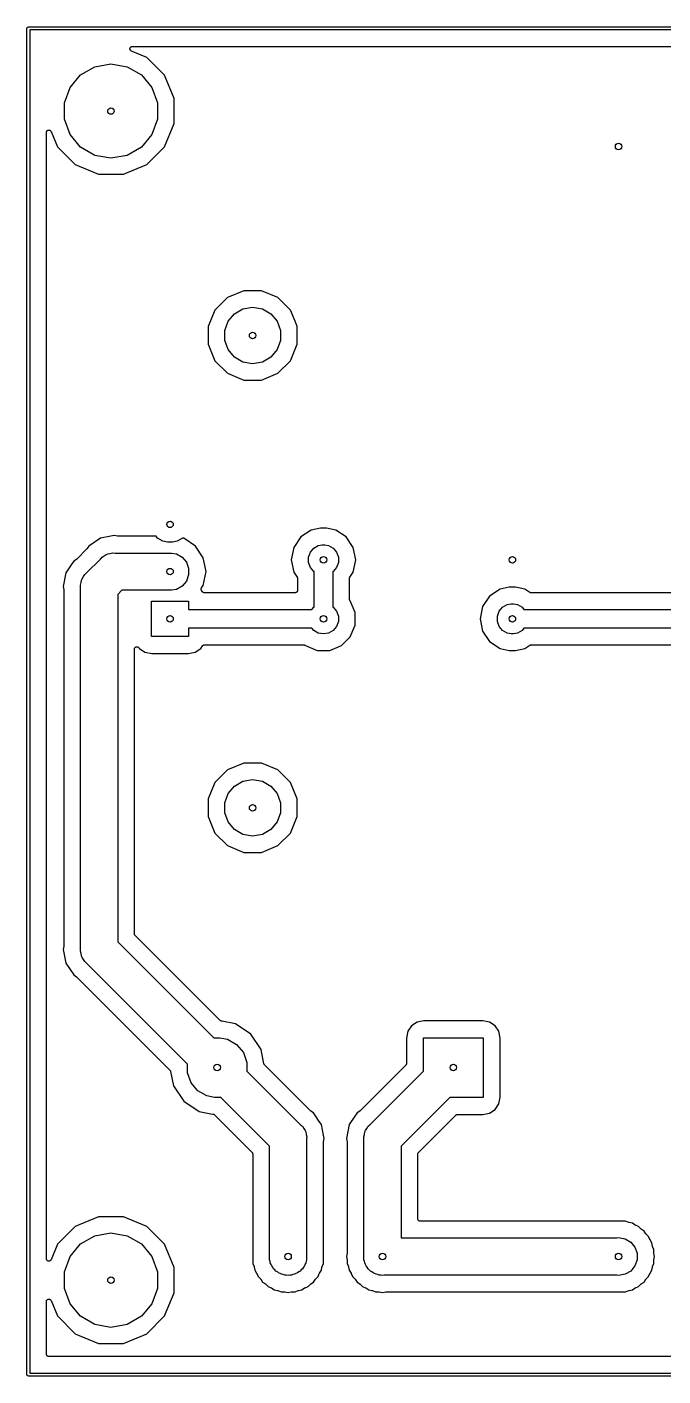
# Model space of a CAD drawing. Extents: x 110 to 212, y -130 to -57.
# Drawn here: x 110.4 to 144.6, y -129.6 to -57.1 of the extents above; entities that cross this region are included whole.
import ezdxf

# ---------------------------------------------------------------- set-up
doc = ezdxf.new("R2010")
doc.units = 0
doc.header["$MEASUREMENT"] = 0
doc.layers.add('BLACK', color=7, linetype='CONTINUOUS')

msp = doc.modelspace()

# ---------------------------------------------------------------- linework, layer by layer
at = {"layer": 'BLACK', "linetype": 'CONTINUOUS'}
for p, q in [((110.415, -57.1368), (110.417, -57.1305)), ((110.415, -57.1434), (110.415, -57.1368)), ((110.415, -129.547), (110.415, -57.1434)), ((110.417, -57.1305), (110.418, -57.124)), ((110.418, -57.124), (110.422, -57.1182)), ((110.422, -57.1182), (110.424, -57.1119)), ((110.424, -57.1119), (110.428, -57.1068)), ((110.428, -57.1068), (110.432, -57.101)), ((110.432, -57.101), (110.437, -57.0968)), ((110.437, -57.0968), (110.441, -57.0917)), ((110.441, -57.0917), (110.447, -57.0883)), ((110.447, -57.0883), (110.452, -57.084)), ((110.452, -57.084), (110.458, -57.0818)), ((110.458, -57.0818), (110.464, -57.0784)), ((110.464, -57.0784), (110.471, -57.0773)), ((110.471, -57.0773), (110.477, -57.075)), ((110.477, -57.075), (110.483, -57.075)), ((110.483, -57.075), (110.483, -57.075)), ((110.483, -57.075), (212.024, -57.075)), ((110.565, -57.225), (110.565, -129.465)), ((211.99, -57.225), (110.565, -57.225)), ((115.955, -58.2686), (115.956, -58.2493)), ((115.956, -58.2712), (115.955, -58.2686)), ((115.956, -58.2299), (115.957, -58.2273)), ((115.956, -58.2493), (115.956, -58.2299)), ((115.956, -58.2741), (115.956, -58.2712)), ((115.962, -58.2922), (115.956, -58.2741)), ((115.957, -58.2245), (115.964, -58.2067)), ((115.957, -58.2273), (115.957, -58.2245)), ((115.968, -58.3106), (115.962, -58.2922)), ((115.964, -58.2067), (115.971, -58.1885)), ((115.97, -58.3129), (115.968, -58.3106)), ((115.971, -58.3155), (115.97, -58.3129)), ((115.971, -58.1885), (115.973, -58.1864)), ((115.983, -58.3303), (115.971, -58.3155)), ((115.973, -58.1864), (115.974, -58.1838)), ((115.974, -58.1838), (115.987, -58.1695)), ((115.995, -58.3456), (115.983, -58.3303)), ((115.987, -58.1695), (115.999, -58.1547)), ((115.997, -58.3471), (115.995, -58.3456)), ((115.999, -58.3493), (115.997, -58.3471)), ((115.999, -58.1547), (116.002, -58.1533)), ((116.016, -58.359), (115.999, -58.3493)), ((116.002, -58.1533), (116.003, -58.1512)), ((116.003, -58.1512), (116.021, -58.1423)), ((116.032, -58.3693), (116.016, -58.359)), ((116.021, -58.1423), (116.037, -58.1327)), ((116.861, -58.7126), (116.032, -58.3693)), ((116.037, -58.1327), (116.04, -58.1322)), ((116.04, -58.1322), (116.043, -58.1309)), ((116.043, -58.1309), (116.062, -58.1284)), ((116.062, -58.1284), (116.081, -58.125)), ((116.081, -58.125), (210.963, -58.125)), ((117.817, -59.6691), (116.861, -58.7126)), ((113.303, -59.6503), (114.067, -59.2095)), ((114.067, -59.2095), (114.935, -59.0564)), ((114.935, -59.0564), (115.803, -59.2095)), ((115.803, -59.2095), (116.567, -59.6503)), ((112.737, -60.3257), (113.303, -59.6503)), ((116.567, -59.6503), (117.133, -60.3257)), ((118.335, -60.9187), (117.817, -59.6691)), ((112.435, -61.1542), (112.737, -60.3257)), ((117.133, -60.3257), (117.435, -61.1542)), ((118.335, -62.2713), (118.335, -60.9187)), ((112.435, -62.0358), (112.435, -61.1542)), ((117.435, -61.1542), (117.435, -62.0358)), ((112.737, -62.8643), (112.435, -62.0358)), ((117.435, -62.0358), (117.133, -62.8643)), ((117.817, -63.5209), (118.335, -62.2713)), ((111.465, -62.7408), (111.468, -62.7217)), ((111.465, -123.314), (111.465, -62.7408)), ((111.468, -62.7217), (111.471, -62.7026)), ((111.471, -62.7026), (111.472, -62.7001)), ((111.472, -62.7001), (111.473, -62.6973)), ((111.473, -62.6973), (111.482, -62.6806)), ((111.482, -62.6806), (111.491, -62.6635)), ((111.491, -62.6635), (111.493, -62.6616)), ((111.493, -62.6616), (111.495, -62.6591)), ((111.495, -62.6591), (111.51, -62.6467)), ((111.51, -62.6467), (111.524, -62.6337)), ((111.524, -62.6337), (111.526, -62.6326)), ((111.526, -62.6326), (111.528, -62.6308)), ((111.528, -62.6308), (111.547, -62.6242)), ((111.547, -62.6242), (111.565, -62.6168)), ((111.565, -62.6168), (111.567, -62.6167)), ((111.567, -62.6167), (111.57, -62.6157)), ((111.57, -62.6157), (111.589, -62.6157)), ((111.589, -62.6157), (111.609, -62.6149)), ((111.609, -62.6149), (111.611, -62.6157)), ((111.611, -62.6157), (111.614, -62.6157)), ((111.614, -62.6157), (111.632, -62.6223)), ((111.632, -62.6223), (111.651, -62.6281)), ((111.651, -62.6281), (111.653, -62.6298)), ((111.653, -62.6298), (111.655, -62.6308)), ((111.655, -62.6308), (111.67, -62.6432)), ((111.67, -62.6432), (111.686, -62.655)), ((111.686, -62.655), (111.687, -62.6573)), ((111.687, -62.6573), (111.689, -62.6591)), ((111.689, -62.6591), (111.699, -62.6759)), ((111.699, -62.6759), (111.709, -62.6922)), ((111.709, -62.6922), (112.053, -63.5209)), ((113.303, -63.5397), (112.737, -62.8643)), ((117.133, -62.8643), (116.567, -63.5397)), ((112.053, -63.5209), (113.009, -64.4774)), ((114.067, -63.9805), (113.303, -63.5397)), ((116.567, -63.5397), (115.803, -63.9805)), ((116.861, -64.4774), (117.817, -63.5209)), ((113.009, -64.4774), (114.259, -64.995)), ((114.935, -64.1336), (114.067, -63.9805)), ((115.803, -63.9805), (114.935, -64.1336)), ((115.611, -64.995), (116.861, -64.4774)), ((114.259, -64.995), (115.611, -64.995)), ((121.196, -71.6254), (120.52, -72.3005)), ((122.078, -71.26), (121.196, -71.6254)), ((123.032, -71.26), (122.078, -71.26)), ((123.914, -71.6254), (123.032, -71.26)), ((124.59, -72.3005), (123.914, -71.6254)), ((120.52, -72.3005), (120.155, -73.1826)), ((121.236, -72.8984), (121.576, -72.4932)), ((121.576, -72.4932), (122.034, -72.2287)), ((122.034, -72.2287), (122.555, -72.1369)), ((122.555, -72.1369), (123.076, -72.2287)), ((123.076, -72.2287), (123.534, -72.4932)), ((123.534, -72.4932), (123.874, -72.8984)), ((124.834, -72.8909), (124.59, -72.3005)), ((120.155, -73.1826), (120.155, -74.1374)), ((121.055, -73.3955), (121.236, -72.8984)), ((123.874, -72.8984), (124.055, -73.3955)), ((124.955, -73.1826), (124.834, -72.8909)), ((124.955, -74.1374), (124.955, -73.1826)), ((121.055, -73.9245), (121.055, -73.3955)), ((121.236, -74.4216), (121.055, -73.9245)), ((124.055, -73.9245), (123.874, -74.4216)), ((124.055, -73.3955), (124.055, -73.9245)), ((120.155, -74.1374), (120.52, -75.0195)), ((121.576, -74.8268), (121.236, -74.4216)), ((123.874, -74.4216), (123.534, -74.8268)), ((124.59, -75.0195), (124.955, -74.1374)), ((120.52, -75.0195), (121.196, -75.6946)), ((122.034, -75.0913), (121.576, -74.8268)), ((122.555, -75.1831), (122.034, -75.0913)), ((123.076, -75.0913), (122.555, -75.1831)), ((123.534, -74.8268), (123.076, -75.0913)), ((123.914, -75.6946), (124.59, -75.0195)), ((121.196, -75.6946), (122.078, -76.06)), ((122.078, -76.06), (123.032, -76.06)), ((123.032, -76.06), (123.914, -75.6946)), ((125.702, -84.1236), (125.139, -84.4994)), ((126.198, -84.025), (125.702, -84.1236)), ((126.532, -84.025), (126.198, -84.025)), ((127.028, -84.1236), (126.532, -84.025)), ((127.591, -84.4994), (127.028, -84.1236)), ((114.369, -84.5702), (113.74, -84.9902)), ((114.935, -84.4576), (114.369, -84.5702)), ((115.11, -84.4228), (114.935, -84.4576)), ((114.935, -84.4576), (114.935, -84.4576)), ((115.285, -84.4576), (115.11, -84.4228)), ((115.297, -84.4578), (115.285, -84.4576)), ((115.31, -84.46), (115.297, -84.4578)), ((117.356, -84.46), (115.31, -84.46)), ((117.441, -84.5609), (117.356, -84.46)), ((117.732, -84.7289), (117.441, -84.5609)), ((117.979, -84.7725), (117.732, -84.7289)), ((118.241, -84.7725), (117.979, -84.7725)), ((118.488, -84.7289), (118.241, -84.7725)), ((118.779, -84.5609), (118.488, -84.7289)), ((118.783, -84.5566), (118.779, -84.5609)), ((118.851, -84.5702), (118.783, -84.5566)), ((119.48, -84.9902), (118.851, -84.5702)), ((125.139, -84.4994), (124.764, -85.0617)), ((127.966, -85.0617), (127.591, -84.4994)), ((113.625, -85.1577), (113.098, -85.6853)), ((113.632, -85.1474), (113.625, -85.1577)), ((113.641, -85.1384), (113.632, -85.1474)), ((113.74, -84.9902), (113.641, -85.1384)), ((114.372, -85.6838), (114.457, -85.5821)), ((114.457, -85.5821), (114.572, -85.5158)), ((114.572, -85.5158), (114.681, -85.4397)), ((114.681, -85.4397), (114.724, -85.4281)), ((114.724, -85.4281), (114.763, -85.4058)), ((114.763, -85.4058), (114.893, -85.3828)), ((114.893, -85.3828), (115.021, -85.3484)), ((115.021, -85.3484), (115.154, -85.36)), ((115.154, -85.36), (118.197, -85.36)), ((118.197, -85.36), (118.457, -85.4058)), ((118.457, -85.4058), (118.763, -85.5821)), ((118.763, -85.5821), (118.989, -85.8523)), ((119.9, -85.6187), (119.48, -84.9902)), ((124.764, -85.0617), (124.632, -85.725)), ((125.565, -85.5839), (125.661, -85.3188)), ((125.565, -85.8661), (125.565, -85.5839)), ((125.661, -85.3188), (125.843, -85.1027)), ((125.843, -85.1027), (126.087, -84.9616)), ((126.087, -84.9616), (126.295, -84.925)), ((126.295, -84.925), (126.435, -84.925)), ((126.435, -84.925), (126.643, -84.9616)), ((126.643, -84.9616), (126.887, -85.1027)), ((126.887, -85.1027), (127.069, -85.3188)), ((127.069, -85.3188), (127.165, -85.5839)), ((127.165, -85.5839), (127.165, -85.8661)), ((128.098, -85.725), (127.966, -85.0617)), ((112.831, -85.9484), (112.51, -86.4287)), ((112.93, -85.8002), (112.831, -85.9484)), ((113.078, -85.7011), (112.93, -85.8002)), ((113.087, -85.6925), (113.078, -85.7011)), ((113.098, -85.6853), (113.087, -85.6925)), ((113.624, -86.432), (114.372, -85.6838)), ((118.989, -85.8523), (119.11, -86.1837)), ((119.11, -86.1837), (119.11, -86.5363)), ((120.047, -86.36), (119.9, -85.6187)), ((124.632, -85.725), (124.764, -86.3883)), ((125.661, -86.1312), (125.565, -85.8661)), ((125.843, -86.3473), (125.661, -86.1312)), ((127.069, -86.1312), (126.887, -86.3473)), ((127.165, -85.8661), (127.069, -86.1312)), ((127.966, -86.3883), (128.098, -85.725)), ((112.51, -86.4287), (112.363, -87.17)), ((113.288, -87.0815), (113.323, -86.9534)), ((113.323, -86.9534), (113.346, -86.8227)), ((113.346, -86.8227), (113.368, -86.784)), ((113.368, -86.784), (113.38, -86.7409)), ((113.38, -86.7409), (113.456, -86.6322)), ((113.456, -86.6322), (113.522, -86.5173)), ((113.522, -86.5173), (113.624, -86.432)), ((118.989, -86.8677), (118.763, -87.1379)), ((119.11, -86.5363), (118.989, -86.8677)), ((119.9, -87.1013), (120.047, -86.36)), ((124.764, -86.3883), (124.944, -86.6576)), ((124.944, -86.6576), (124.95, -86.6716)), ((124.95, -86.6716), (124.957, -86.6848)), ((124.957, -86.6848), (124.959, -86.6916)), ((124.959, -86.6916), (124.961, -86.698)), ((124.961, -86.698), (124.962, -86.7132)), ((124.962, -86.7132), (124.965, -86.7282)), ((124.965, -86.7282), (124.965, -87.373)), ((125.865, -86.3601), (125.843, -86.3473)), ((125.865, -88.2649), (125.865, -86.3601)), ((126.887, -86.3473), (126.865, -86.3601)), ((126.865, -86.3601), (126.865, -88.2649)), ((127.765, -86.7282), (127.768, -86.7132)), ((127.765, -87.8432), (127.765, -86.7282)), ((127.768, -86.7132), (127.769, -86.698)), ((127.769, -86.698), (127.771, -86.6916)), ((127.771, -86.6916), (127.773, -86.6848)), ((127.773, -86.6848), (127.78, -86.6716)), ((127.78, -86.6716), (127.786, -86.6576)), ((127.786, -86.6576), (127.966, -86.3883)), ((112.363, -87.17), (112.398, -87.3449)), ((112.398, -87.3449), (112.398, -87.3573)), ((112.398, -87.3573), (112.4, -87.3696)), ((112.4, -87.3696), (112.4, -106.48)), ((113.3, -87.2137), (113.288, -87.0815)), ((113.3, -106.636), (113.3, -87.2137)), ((115.524, -87.36), (115.3, -87.5842)), ((115.3, -87.5842), (115.3, -106.266)), ((118.197, -87.36), (115.524, -87.36)), ((118.457, -87.3142), (118.197, -87.36)), ((118.763, -87.1379), (118.457, -87.3142)), ((119.79, -87.2916), (119.792, -87.2836)), ((119.791, -87.3054), (119.79, -87.2916)), ((119.79, -87.3192), (119.791, -87.3054)), ((119.792, -87.3273), (119.79, -87.3192)), ((119.792, -87.2836), (119.793, -87.2752)), ((119.793, -87.3356), (119.792, -87.3273)), ((119.793, -87.2752), (119.798, -87.2626)), ((119.798, -87.3483), (119.793, -87.3356)), ((119.798, -87.2626), (119.802, -87.2493)), ((119.802, -87.3616), (119.798, -87.3483)), ((119.802, -87.2493), (119.807, -87.2425)), ((119.807, -87.3683), (119.802, -87.3616)), ((119.807, -87.2425), (119.811, -87.2349)), ((119.811, -87.376), (119.807, -87.3683)), ((119.811, -87.2349), (119.9, -87.1013)), ((119.856, -87.4436), (119.811, -87.376)), ((119.868, -87.4565), (119.856, -87.4436)), ((119.88, -87.4703), (119.868, -87.4565)), ((119.883, -87.4724), (119.88, -87.4703)), ((119.886, -87.4754), (119.883, -87.4724)), ((119.902, -87.4834), (119.886, -87.4754)), ((119.918, -87.4923), (119.902, -87.4834)), ((119.922, -87.4931), (119.918, -87.4923)), ((119.926, -87.4949), (119.922, -87.4931)), ((119.944, -87.4969), (119.926, -87.4949)), ((119.961, -87.5), (119.944, -87.4969)), ((124.838, -87.5), (119.961, -87.5)), ((124.849, -87.4981), (124.838, -87.5)), ((124.86, -87.4981), (124.849, -87.4981)), ((124.87, -87.4943), (124.86, -87.4981)), ((124.881, -87.4923), (124.87, -87.4943)), ((124.891, -87.4868), (124.881, -87.4923)), ((124.902, -87.483), (124.891, -87.4868)), ((124.91, -87.4758), (124.902, -87.483)), ((124.92, -87.4703), (124.91, -87.4758)), ((124.927, -87.4618), (124.92, -87.4703)), ((124.935, -87.4546), (124.927, -87.4618)), ((124.941, -87.445), (124.935, -87.4546)), ((124.948, -87.4365), (124.941, -87.445)), ((124.952, -87.4261), (124.948, -87.4365)), ((124.957, -87.4164), (124.952, -87.4261)), ((124.959, -87.4055), (124.957, -87.4164)), ((124.963, -87.3951), (124.959, -87.4055)), ((124.965, -87.373), (124.963, -87.3839)), ((124.963, -87.3839), (124.963, -87.3951)), ((135.299, -87.6744), (134.924, -88.2367)), ((135.862, -87.2986), (135.299, -87.6744)), ((136.358, -87.2), (135.862, -87.2986)), ((136.692, -87.2), (136.358, -87.2)), ((137.188, -87.2986), (136.692, -87.2)), ((137.458, -87.4786), (137.188, -87.2986)), ((137.472, -87.4847), (137.458, -87.4786)), ((137.485, -87.4923), (137.472, -87.4847)), ((137.492, -87.4936), (137.485, -87.4923)), ((137.498, -87.4964), (137.492, -87.4936)), ((137.513, -87.4974), (137.498, -87.4964)), ((137.528, -87.5), (137.513, -87.4974)), ((154.155, -87.5), (137.528, -87.5)), ((117.11, -89.8525), (117.11, -87.9475)), ((117.11, -87.9475), (119.11, -87.9475)), ((119.11, -87.9475), (119.11, -88.4)), ((119.11, -88.4), (125.74, -88.4)), ((125.74, -88.4), (125.843, -88.2777)), ((125.843, -88.2777), (125.865, -88.2649)), ((126.865, -88.2649), (126.887, -88.2777)), ((126.887, -88.2777), (127.069, -88.4938)), ((127.069, -88.4938), (127.165, -88.7589)), ((127.766, -87.8487), (127.765, -87.8432)), ((127.765, -87.8543), (127.766, -87.8487)), ((127.77, -87.8703), (127.765, -87.8543)), ((127.773, -87.8867), (127.77, -87.8703)), ((127.775, -87.8915), (127.773, -87.8867)), ((127.777, -87.8969), (127.775, -87.8915)), ((127.786, -87.9105), (127.777, -87.8969)), ((127.795, -87.9249), (127.786, -87.9105)), ((127.799, -87.9285), (127.795, -87.9249)), ((127.802, -87.933), (127.799, -87.9285)), ((127.806, -87.937), (127.802, -87.933)), ((128.065, -88.5618), (127.806, -87.937)), ((134.924, -88.2367), (134.792, -88.9)), ((135.725, -88.7589), (135.821, -88.4938)), ((135.821, -88.4938), (136.003, -88.2777)), ((136.003, -88.2777), (136.247, -88.1366)), ((136.247, -88.1366), (136.455, -88.1)), ((136.455, -88.1), (136.595, -88.1)), ((136.595, -88.1), (136.803, -88.1366)), ((136.803, -88.1366), (137.047, -88.2777)), ((137.047, -88.2777), (137.15, -88.4)), ((137.15, -88.4), (154.283, -88.4)), ((127.165, -89.0411), (127.069, -89.3062)), ((127.165, -88.7589), (127.165, -89.0411)), ((128.065, -89.2381), (128.065, -88.5618)), ((134.792, -88.9), (134.924, -89.5633)), ((135.725, -89.0411), (135.725, -88.7589)), ((135.821, -89.3062), (135.725, -89.0411)), ((119.11, -89.8525), (117.11, -89.8525)), ((125.74, -89.4), (119.11, -89.4)), ((119.11, -89.4), (119.11, -89.8525)), ((125.843, -89.5223), (125.74, -89.4)), ((126.087, -89.6634), (125.843, -89.5223)), ((126.365, -89.7123), (126.087, -89.6634)), ((126.643, -89.6634), (126.365, -89.7123)), ((126.887, -89.5223), (126.643, -89.6634)), ((127.069, -89.3062), (126.887, -89.5223)), ((127.328, -90.3412), (127.806, -89.863)), ((127.806, -89.863), (128.065, -89.2381)), ((134.924, -89.5633), (135.299, -90.1256)), ((136.003, -89.5223), (135.821, -89.3062)), ((136.247, -89.6634), (136.003, -89.5223)), ((136.455, -89.7), (136.247, -89.6634)), ((136.595, -89.7), (136.455, -89.7)), ((136.803, -89.6634), (136.595, -89.7)), ((137.047, -89.5223), (136.803, -89.6634)), ((137.15, -89.4), (137.047, -89.5223)), ((154.098, -89.4), (137.15, -89.4)), ((116.2, -90.5292), (116.201, -90.5223)), ((116.2, -105.84), (116.2, -90.5292)), ((116.201, -90.5154), (116.205, -90.5008)), ((116.201, -90.5223), (116.201, -90.5154)), ((116.205, -90.5008), (116.208, -90.4858)), ((116.208, -90.4858), (116.211, -90.4797)), ((116.211, -90.4797), (116.213, -90.473)), ((116.213, -90.473), (116.222, -90.4608)), ((116.222, -90.4608), (116.23, -90.4476)), ((116.23, -90.4476), (116.235, -90.4431)), ((116.235, -90.4431), (116.239, -90.4375)), ((116.239, -90.4375), (116.252, -90.429)), ((116.252, -90.429), (116.263, -90.4192)), ((116.263, -90.4192), (116.27, -90.4168)), ((116.27, -90.4168), (116.276, -90.413)), ((116.276, -90.413), (116.291, -90.4093)), ((116.291, -90.4093), (116.305, -90.4041)), ((116.305, -90.4041), (116.312, -90.4041)), ((116.312, -90.4041), (116.319, -90.4025)), ((116.319, -90.4025), (116.334, -90.4041)), ((116.334, -90.4041), (116.349, -90.4041)), ((116.349, -90.4041), (116.356, -90.4065)), ((116.356, -90.4065), (116.363, -90.4073)), ((116.363, -90.4073), (116.376, -90.414)), ((116.376, -90.414), (116.39, -90.4192)), ((116.39, -90.4192), (116.396, -90.4237)), ((116.396, -90.4237), (116.402, -90.4268)), ((116.402, -90.4268), (116.413, -90.4378)), ((116.413, -90.4378), (116.424, -90.4476)), ((116.424, -90.4476), (116.428, -90.4536)), ((116.428, -90.4536), (116.433, -90.4587)), ((116.433, -90.4587), (116.461, -90.5014)), ((116.461, -90.5014), (116.759, -90.7003)), ((119.461, -90.7003), (119.759, -90.5014)), ((119.759, -90.5014), (119.856, -90.3564)), ((119.856, -90.3564), (119.868, -90.3435)), ((119.868, -90.3435), (119.88, -90.3297)), ((119.88, -90.3297), (119.883, -90.3276)), ((119.883, -90.3276), (119.886, -90.3246)), ((119.886, -90.3246), (119.902, -90.3166)), ((119.902, -90.3166), (119.918, -90.3077)), ((119.918, -90.3077), (119.922, -90.3069)), ((119.922, -90.3069), (119.926, -90.3051)), ((119.926, -90.3051), (119.944, -90.3031)), ((119.944, -90.3031), (119.961, -90.3)), ((119.961, -90.3), (125.308, -90.3)), ((125.308, -90.3), (125.314, -90.301)), ((125.314, -90.301), (125.319, -90.3005)), ((125.319, -90.3005), (125.335, -90.3048)), ((125.335, -90.3048), (125.352, -90.3077)), ((125.352, -90.3077), (125.357, -90.3105)), ((125.357, -90.3105), (125.362, -90.3119)), ((125.362, -90.3119), (125.375, -90.3214)), ((125.375, -90.3214), (125.39, -90.3297)), ((125.39, -90.3297), (125.393, -90.334)), ((125.393, -90.334), (125.398, -90.3372)), ((125.398, -90.3372), (125.402, -90.3412)), ((125.402, -90.3412), (126.027, -90.6)), ((126.027, -90.6), (126.703, -90.6)), ((126.703, -90.6), (127.328, -90.3412)), ((135.299, -90.1256), (135.862, -90.5014)), ((135.862, -90.5014), (136.358, -90.6)), ((136.358, -90.6), (136.692, -90.6)), ((136.692, -90.6), (137.188, -90.5014)), ((137.188, -90.5014), (137.458, -90.3214)), ((137.458, -90.3214), (137.472, -90.3153)), ((137.472, -90.3153), (137.485, -90.3077)), ((137.485, -90.3077), (137.492, -90.3064)), ((137.492, -90.3064), (137.498, -90.3036)), ((137.498, -90.3036), (137.513, -90.3026)), ((137.513, -90.3026), (137.528, -90.3)), ((137.528, -90.3), (153.672, -90.3)), ((116.759, -90.7003), (117.123, -90.7726)), ((117.123, -90.7726), (119.097, -90.7726)), ((119.097, -90.7726), (119.461, -90.7003)), ((121.196, -97.0254), (120.52, -97.7005)), ((122.078, -96.66), (121.196, -97.0254)), ((123.032, -96.66), (122.078, -96.66)), ((123.914, -97.0254), (123.032, -96.66)), ((124.59, -97.7005), (123.914, -97.0254)), ((120.52, -97.7005), (120.155, -98.5826)), ((121.236, -98.2984), (121.576, -97.8932)), ((121.576, -97.8932), (122.034, -97.6287)), ((122.034, -97.6287), (122.555, -97.5369)), ((122.555, -97.5369), (123.076, -97.6287)), ((123.076, -97.6287), (123.534, -97.8932)), ((123.534, -97.8932), (123.874, -98.2984)), ((124.955, -98.5826), (124.59, -97.7005)), ((120.155, -98.5826), (120.155, -99.5374)), ((121.055, -98.7955), (121.236, -98.2984)), ((123.874, -98.2984), (124.055, -98.7955)), ((124.955, -99.5374), (124.955, -98.5826)), ((121.055, -99.3245), (121.055, -98.7955)), ((121.236, -99.8216), (121.055, -99.3245)), ((124.055, -99.3245), (123.874, -99.8216)), ((124.055, -98.7955), (124.055, -99.3245)), ((120.155, -99.5374), (120.52, -100.419)), ((121.576, -100.227), (121.236, -99.8216)), ((123.874, -99.8216), (123.534, -100.227)), ((124.59, -100.419), (124.955, -99.5374)), ((120.52, -100.419), (121.196, -101.095)), ((122.034, -100.491), (121.576, -100.227)), ((122.555, -100.583), (122.034, -100.491)), ((123.076, -100.491), (122.555, -100.583)), ((123.534, -100.227), (123.076, -100.491)), ((123.914, -101.095), (124.59, -100.419)), ((121.196, -101.095), (122.078, -101.46)), ((122.078, -101.46), (123.032, -101.46)), ((123.032, -101.46), (123.914, -101.095)), ((116.201, -105.846), (116.2, -105.84)), ((116.2, -105.851), (116.201, -105.846)), ((116.205, -105.867), (116.2, -105.851)), ((116.208, -105.884), (116.205, -105.867)), ((116.21, -105.889), (116.208, -105.884)), ((116.212, -105.894), (116.21, -105.889)), ((116.221, -105.908), (116.212, -105.894)), ((116.23, -105.922), (116.221, -105.908)), ((112.398, -106.505), (112.363, -106.68)), ((112.4, -106.48), (112.398, -106.493)), ((112.398, -106.493), (112.398, -106.505)), ((115.3, -106.266), (120.471, -111.437)), ((116.234, -105.926), (116.23, -105.922)), ((116.237, -105.93), (116.234, -105.926)), ((120.8, -110.493), (116.237, -105.93)), ((112.363, -106.68), (112.398, -106.855)), ((112.398, -106.855), (112.398, -106.855)), ((112.398, -106.855), (112.51, -107.421)), ((113.288, -106.768), (113.3, -106.636)), ((113.323, -106.897), (113.288, -106.768)), ((113.346, -107.027), (113.323, -106.897)), ((113.368, -107.066), (113.346, -107.027)), ((113.38, -107.109), (113.368, -107.066)), ((113.456, -107.218), (113.38, -107.109)), ((113.522, -107.333), (113.456, -107.218)), ((113.624, -107.418), (113.522, -107.333)), ((112.51, -107.421), (112.93, -108.05)), ((112.93, -108.05), (113.078, -108.149)), ((119.05, -112.844), (113.624, -107.418)), ((113.078, -108.149), (113.087, -108.158)), ((113.087, -108.158), (113.098, -108.165)), ((113.098, -108.165), (118.108, -113.175)), ((120.804, -110.496), (120.8, -110.493)), ((120.808, -110.5), (120.804, -110.496)), ((120.822, -110.509), (120.808, -110.5)), ((120.836, -110.518), (120.822, -110.509)), ((120.841, -110.52), (120.836, -110.518)), ((120.846, -110.522), (120.841, -110.52)), ((120.863, -110.525), (120.846, -110.522)), ((120.879, -110.53), (120.863, -110.525)), ((120.884, -110.529), (120.879, -110.53)), ((120.89, -110.53), (120.884, -110.529)), ((120.896, -110.53), (120.89, -110.53)), ((121.625, -110.675), (120.896, -110.53)), ((122.452, -111.228), (121.625, -110.675)), ((131.101, -110.781), (130.902, -111.079)), ((131.399, -110.582), (131.101, -110.781)), ((131.763, -110.51), (131.399, -110.582)), ((134.937, -110.51), (131.763, -110.51)), ((135.301, -110.582), (134.937, -110.51)), ((135.599, -110.781), (135.301, -110.582)), ((135.798, -111.079), (135.599, -110.781)), ((120.471, -111.437), (120.51, -111.43)), ((120.51, -111.43), (120.79, -111.43)), ((120.79, -111.43), (121.206, -111.503)), ((121.206, -111.503), (121.694, -111.785)), ((123.005, -112.055), (122.452, -111.228)), ((130.902, -111.079), (130.83, -111.443)), ((130.83, -111.443), (130.83, -112.811)), ((131.75, -113.216), (131.75, -111.43)), ((131.75, -111.43), (134.95, -111.43)), ((134.95, -111.43), (134.95, -114.63)), ((135.87, -111.443), (135.798, -111.079)), ((135.87, -114.617), (135.87, -111.443)), ((121.694, -111.785), (122.057, -112.218)), ((122.057, -112.218), (122.25, -112.748)), ((123.157, -112.82), (123.005, -112.055)), ((119.05, -113.312), (119.05, -112.844)), ((122.25, -112.748), (122.25, -113.216)), ((123.163, -112.834), (123.157, -112.82)), ((123.167, -112.849), (123.163, -112.834)), ((123.171, -112.855), (123.167, -112.849)), ((123.173, -112.861), (123.171, -112.855)), ((123.183, -112.872), (123.173, -112.861)), ((123.192, -112.885), (123.183, -112.872)), ((125.662, -115.355), (123.192, -112.885)), ((130.793, -112.9), (128.338, -115.355)), ((130.796, -112.896), (130.793, -112.9)), ((130.8, -112.892), (130.796, -112.896)), ((130.808, -112.878), (130.8, -112.892)), ((130.818, -112.864), (130.808, -112.878)), ((130.819, -112.859), (130.818, -112.864)), ((130.822, -112.854), (130.819, -112.859)), ((130.825, -112.838), (130.822, -112.854)), ((130.829, -112.822), (130.825, -112.838)), ((130.83, -112.811), (130.829, -112.816)), ((130.829, -112.816), (130.829, -112.822)), ((118.108, -113.175), (118.117, -113.188)), ((118.117, -113.188), (118.127, -113.199)), ((118.127, -113.199), (118.129, -113.205)), ((118.129, -113.205), (118.133, -113.211)), ((118.133, -113.211), (118.137, -113.226)), ((118.137, -113.226), (118.143, -113.24)), ((118.143, -113.24), (118.295, -114.005)), ((119.243, -113.842), (119.05, -113.312)), ((119.606, -114.275), (119.243, -113.842)), ((122.25, -113.216), (125.136, -116.102)), ((128.864, -116.102), (131.75, -113.216)), ((118.295, -114.005), (118.848, -114.832)), ((120.094, -114.557), (119.606, -114.275)), ((120.51, -114.63), (120.094, -114.557)), ((118.848, -114.832), (119.675, -115.385)), ((120.79, -114.63), (120.51, -114.63)), ((120.829, -114.623), (120.79, -114.63)), ((123.46, -117.254), (120.829, -114.623)), ((133.164, -114.63), (130.54, -117.254)), ((134.95, -114.63), (133.164, -114.63)), ((135.301, -115.478), (135.599, -115.279)), ((135.599, -115.279), (135.798, -114.981)), ((135.798, -114.981), (135.87, -114.617)), ((119.675, -115.385), (120.404, -115.53)), ((120.404, -115.53), (120.41, -115.53)), ((120.41, -115.53), (120.416, -115.531)), ((120.416, -115.531), (120.421, -115.53)), ((120.421, -115.53), (120.437, -115.535)), ((120.437, -115.535), (120.454, -115.538)), ((120.454, -115.538), (120.459, -115.54)), ((120.459, -115.54), (120.464, -115.542)), ((120.464, -115.542), (120.478, -115.551)), ((120.478, -115.551), (120.492, -115.56)), ((120.492, -115.56), (120.496, -115.564)), ((120.496, -115.564), (120.5, -115.567)), ((120.5, -115.567), (122.523, -117.59)), ((125.673, -115.362), (125.662, -115.355)), ((125.682, -115.371), (125.673, -115.362)), ((125.83, -115.47), (125.682, -115.371)), ((125.929, -115.618), (125.83, -115.47)), ((126.135, -115.927), (125.929, -115.618)), ((125.929, -115.618), (125.929, -115.618)), ((126.25, -116.099), (126.135, -115.927)), ((126.135, -115.927), (126.135, -115.927)), ((128.056, -115.641), (127.75, -116.099)), ((128.17, -115.47), (128.056, -115.641)), ((128.318, -115.371), (128.17, -115.47)), ((128.327, -115.362), (128.318, -115.371)), ((128.338, -115.355), (128.327, -115.362)), ((131.477, -117.59), (133.48, -115.587)), ((133.48, -115.587), (133.484, -115.584)), ((133.484, -115.584), (133.488, -115.58)), ((133.488, -115.58), (133.502, -115.572)), ((133.502, -115.572), (133.516, -115.562)), ((133.516, -115.562), (133.521, -115.561)), ((133.521, -115.561), (133.526, -115.558)), ((133.526, -115.558), (133.542, -115.555)), ((133.542, -115.555), (133.558, -115.551)), ((133.558, -115.551), (133.564, -115.551)), ((133.564, -115.551), (133.569, -115.55)), ((133.569, -115.55), (134.937, -115.55)), ((134.937, -115.55), (135.301, -115.478)), ((125.136, -116.102), (125.238, -116.187)), ((125.238, -116.187), (125.304, -116.302)), ((125.304, -116.302), (125.38, -116.411)), ((125.38, -116.411), (125.392, -116.454)), ((125.392, -116.454), (125.414, -116.493)), ((125.414, -116.493), (125.437, -116.623)), ((125.437, -116.623), (125.472, -116.751)), ((125.472, -116.751), (125.46, -116.884)), ((126.362, -116.665), (126.25, -116.099)), ((126.397, -116.84), (126.362, -116.665)), ((126.362, -116.665), (126.362, -116.665)), ((127.75, -116.099), (127.603, -116.84)), ((128.528, -116.751), (128.563, -116.623)), ((128.54, -116.884), (128.528, -116.751)), ((128.563, -116.623), (128.586, -116.493)), ((128.586, -116.493), (128.608, -116.454)), ((128.608, -116.454), (128.62, -116.411)), ((128.62, -116.411), (128.696, -116.302)), ((128.696, -116.302), (128.762, -116.187)), ((128.762, -116.187), (128.864, -116.102)), ((123.46, -123.014), (123.46, -117.254)), ((125.46, -116.884), (125.46, -123.366)), ((126.36, -117.04), (126.362, -117.027)), ((126.36, -123.568), (126.36, -117.04)), ((126.362, -117.015), (126.397, -116.84)), ((126.362, -117.027), (126.362, -117.015)), ((127.603, -116.84), (127.638, -117.015)), ((127.638, -117.015), (127.638, -117.027)), ((127.638, -117.027), (127.64, -117.04)), ((127.64, -117.04), (127.64, -122.787)), ((128.54, -123.014), (128.54, -116.884)), ((130.54, -117.254), (130.54, -122.19)), ((122.523, -117.59), (122.526, -117.594)), ((122.526, -117.594), (122.53, -117.598)), ((122.53, -117.598), (122.539, -117.612)), ((122.539, -117.612), (122.548, -117.626)), ((122.548, -117.626), (122.55, -117.631)), ((122.55, -117.631), (122.552, -117.636)), ((122.552, -117.636), (122.555, -117.653)), ((122.555, -117.653), (122.56, -117.669)), ((122.56, -117.669), (122.559, -117.674)), ((122.559, -117.674), (122.56, -117.68)), ((122.56, -117.68), (122.56, -122.787)), ((131.44, -117.669), (131.445, -117.653)), ((131.441, -117.674), (131.44, -117.669)), ((131.44, -117.68), (131.441, -117.674)), ((131.44, -121.163), (131.44, -117.68)), ((131.445, -117.653), (131.448, -117.636)), ((131.448, -117.636), (131.45, -117.631)), ((131.45, -117.631), (131.452, -117.626)), ((131.452, -117.626), (131.461, -117.612)), ((131.461, -117.612), (131.47, -117.598)), ((131.47, -117.598), (131.474, -117.594)), ((131.474, -117.594), (131.477, -117.59)), ((114.259, -121.06), (113.009, -121.578)), ((115.611, -121.06), (114.259, -121.06)), ((116.861, -121.578), (115.611, -121.06)), ((113.009, -121.578), (112.053, -122.534)), ((117.817, -122.534), (116.861, -121.578)), ((131.442, -121.174), (131.44, -121.163)), ((131.442, -121.185), (131.442, -121.174)), ((131.446, -121.195), (131.442, -121.185)), ((131.448, -121.206), (131.446, -121.195)), ((131.453, -121.216), (131.448, -121.206)), ((131.457, -121.227), (131.453, -121.216)), ((131.464, -121.235), (131.457, -121.227)), ((131.47, -121.245), (131.464, -121.235)), ((131.478, -121.252), (131.47, -121.245)), ((131.485, -121.26), (131.478, -121.252)), ((131.495, -121.266), (131.485, -121.26)), ((131.504, -121.273), (131.495, -121.266)), ((131.514, -121.277), (131.504, -121.273)), ((131.524, -121.282), (131.514, -121.277)), ((131.535, -121.284), (131.524, -121.282)), ((131.545, -121.288), (131.535, -121.284)), ((131.556, -121.288), (131.545, -121.288)), ((131.567, -121.29), (131.556, -121.288)), ((142.618, -121.29), (131.567, -121.29)), ((142.783, -121.358), (142.618, -121.29)), ((142.795, -121.361), (142.783, -121.358)), ((142.806, -121.365), (142.795, -121.361)), ((142.981, -121.4), (142.806, -121.365)), ((143.13, -121.499), (142.981, -121.4)), ((143.141, -121.504), (143.13, -121.499)), ((143.152, -121.511), (143.141, -121.504)), ((143.316, -121.579), (143.152, -121.511)), ((143.442, -121.705), (143.316, -121.579)), ((143.453, -121.712), (143.442, -121.705)), ((143.462, -121.721), (143.453, -121.712)), ((143.61, -121.82), (143.462, -121.721)), ((143.709, -121.968), (143.61, -121.82)), ((112.053, -122.534), (111.709, -123.363)), ((112.737, -123.191), (113.303, -122.515)), ((113.303, -122.515), (114.067, -122.075)), ((114.067, -122.075), (114.935, -121.921)), ((114.935, -121.921), (115.803, -122.075)), ((115.803, -122.075), (116.567, -122.515)), ((116.567, -122.515), (117.133, -123.191)), ((118.335, -123.784), (117.817, -122.534)), ((130.54, -122.19), (142.153, -122.19)), ((142.153, -122.19), (142.24, -122.175)), ((142.24, -122.175), (142.587, -122.236)), ((142.587, -122.236), (142.893, -122.412)), ((142.893, -122.412), (143.119, -122.682)), ((143.718, -121.977), (143.709, -121.968)), ((143.725, -121.988), (143.718, -121.977)), ((143.851, -122.114), (143.725, -121.988)), ((143.919, -122.278), (143.851, -122.114)), ((143.926, -122.289), (143.919, -122.278)), ((143.931, -122.3), (143.926, -122.289)), ((144.03, -122.449), (143.931, -122.3)), ((144.065, -122.624), (144.03, -122.449)), ((111.468, -123.333), (111.465, -123.314)), ((112.435, -124.019), (112.737, -123.191)), ((117.133, -123.191), (117.435, -124.019)), ((122.56, -122.787), (122.56, -123.568)), ((123.46, -123.366), (123.46, -123.014)), ((127.638, -123.015), (127.603, -123.19)), ((127.603, -123.19), (127.638, -123.365)), ((127.64, -122.99), (127.638, -123.003)), ((127.638, -123.003), (127.638, -123.015)), ((127.64, -122.787), (127.64, -122.99)), ((128.54, -123.366), (128.54, -123.014)), ((143.119, -122.682), (143.24, -123.014)), ((143.24, -123.014), (143.24, -123.366)), ((144.069, -122.635), (144.065, -122.624)), ((144.072, -122.647), (144.069, -122.635)), ((144.14, -122.812), (144.072, -122.647)), ((144.14, -122.99), (144.14, -122.812)), ((144.142, -123.003), (144.14, -122.99)), ((144.142, -123.015), (144.142, -123.003)), ((144.177, -123.19), (144.142, -123.015)), ((144.142, -123.365), (144.177, -123.19)), ((111.471, -123.352), (111.468, -123.333)), ((111.472, -123.355), (111.471, -123.352)), ((111.473, -123.358), (111.472, -123.355)), ((111.482, -123.374), (111.473, -123.358)), ((111.491, -123.392), (111.482, -123.374)), ((111.493, -123.393), (111.491, -123.392)), ((111.495, -123.396), (111.493, -123.393)), ((111.51, -123.408), (111.495, -123.396)), ((111.524, -123.421), (111.51, -123.408)), ((111.526, -123.422), (111.524, -123.421)), ((111.528, -123.424), (111.526, -123.422)), ((111.547, -123.431), (111.528, -123.424)), ((111.565, -123.438), (111.547, -123.431)), ((111.567, -123.438), (111.565, -123.438)), ((111.57, -123.439), (111.567, -123.438)), ((111.589, -123.439), (111.57, -123.439)), ((111.609, -123.44), (111.589, -123.439)), ((111.611, -123.439), (111.609, -123.44)), ((111.614, -123.439), (111.611, -123.439)), ((111.632, -123.433), (111.614, -123.439)), ((111.651, -123.427), (111.632, -123.433)), ((111.653, -123.425), (111.651, -123.427)), ((111.655, -123.424), (111.653, -123.425)), ((111.67, -123.412), (111.655, -123.424)), ((111.686, -123.4), (111.67, -123.412)), ((111.687, -123.398), (111.686, -123.4)), ((111.689, -123.396), (111.687, -123.398)), ((111.699, -123.379), (111.689, -123.396)), ((111.709, -123.363), (111.699, -123.379)), ((112.435, -124.901), (112.435, -124.019)), ((117.435, -124.019), (117.435, -124.901)), ((118.335, -125.136), (118.335, -123.784)), ((122.56, -123.568), (122.628, -123.733)), ((122.628, -123.733), (122.631, -123.745)), ((122.631, -123.745), (122.635, -123.756)), ((122.635, -123.756), (122.67, -123.931)), ((122.67, -123.931), (122.769, -124.08)), ((123.49, -123.45), (123.46, -123.366)), ((123.506, -123.537), (123.49, -123.45)), ((123.55, -123.614), (123.506, -123.537)), ((123.581, -123.698), (123.55, -123.614)), ((123.638, -123.766), (123.581, -123.698)), ((123.682, -123.843), (123.638, -123.766)), ((123.75, -123.9), (123.682, -123.843)), ((123.807, -123.968), (123.75, -123.9)), ((123.884, -124.012), (123.807, -123.968)), ((123.952, -124.069), (123.884, -124.012)), ((125.036, -124.012), (124.968, -124.069)), ((125.113, -123.968), (125.036, -124.012)), ((125.17, -123.9), (125.113, -123.968)), ((125.238, -123.843), (125.17, -123.9)), ((125.282, -123.766), (125.238, -123.843)), ((125.339, -123.698), (125.282, -123.766)), ((125.37, -123.614), (125.339, -123.698)), ((125.414, -123.537), (125.37, -123.614)), ((125.43, -123.45), (125.414, -123.537)), ((125.46, -123.366), (125.43, -123.45)), ((126.151, -124.08), (126.25, -123.931)), ((126.25, -123.931), (126.285, -123.756)), ((126.285, -123.756), (126.289, -123.745)), ((126.289, -123.745), (126.292, -123.733)), ((126.292, -123.733), (126.36, -123.568)), ((127.638, -123.365), (127.638, -123.377)), ((127.638, -123.377), (127.64, -123.39)), ((127.64, -123.39), (127.64, -123.568)), ((127.64, -123.568), (127.708, -123.733)), ((127.708, -123.733), (127.711, -123.745)), ((127.711, -123.745), (127.715, -123.756)), ((127.715, -123.756), (127.75, -123.931)), ((127.75, -123.931), (127.849, -124.08)), ((128.57, -123.45), (128.54, -123.366)), ((128.586, -123.537), (128.57, -123.45)), ((128.63, -123.614), (128.586, -123.537)), ((128.661, -123.698), (128.63, -123.614)), ((128.718, -123.766), (128.661, -123.698)), ((128.762, -123.843), (128.718, -123.766)), ((128.83, -123.9), (128.762, -123.843)), ((128.887, -123.968), (128.83, -123.9)), ((128.964, -124.012), (128.887, -123.968)), ((129.032, -124.069), (128.964, -124.012)), ((142.893, -123.968), (142.587, -124.144)), ((143.119, -123.698), (142.893, -123.968)), ((143.24, -123.366), (143.119, -123.698)), ((143.931, -124.08), (144.03, -123.931)), ((144.03, -123.931), (144.065, -123.756)), ((144.065, -123.756), (144.069, -123.745)), ((144.069, -123.745), (144.072, -123.733)), ((144.072, -123.733), (144.14, -123.568)), ((144.14, -123.39), (144.142, -123.377)), ((144.14, -123.568), (144.14, -123.39)), ((144.142, -123.377), (144.142, -123.365)), ((122.769, -124.08), (122.774, -124.091)), ((122.774, -124.091), (122.781, -124.102)), ((122.781, -124.102), (122.849, -124.266)), ((122.849, -124.266), (122.975, -124.392)), ((122.975, -124.392), (122.982, -124.403)), ((122.982, -124.403), (122.991, -124.412)), ((122.991, -124.412), (123.09, -124.56)), ((123.09, -124.56), (123.238, -124.659)), ((123.238, -124.659), (123.247, -124.668)), ((123.247, -124.668), (123.258, -124.675)), ((123.258, -124.675), (123.384, -124.801)), ((124.036, -124.1), (123.952, -124.069)), ((124.113, -124.144), (124.036, -124.1)), ((124.2, -124.16), (124.113, -124.144)), ((124.284, -124.19), (124.2, -124.16)), ((124.373, -124.19), (124.284, -124.19)), ((124.46, -124.205), (124.373, -124.19)), ((124.547, -124.19), (124.46, -124.205)), ((124.636, -124.19), (124.547, -124.19)), ((124.72, -124.16), (124.636, -124.19)), ((124.807, -124.144), (124.72, -124.16)), ((124.884, -124.1), (124.807, -124.144)), ((124.968, -124.069), (124.884, -124.1)), ((125.536, -124.801), (125.662, -124.675)), ((125.662, -124.675), (125.673, -124.668)), ((125.673, -124.668), (125.682, -124.659)), ((125.682, -124.659), (125.83, -124.56)), ((125.83, -124.56), (125.929, -124.412)), ((125.929, -124.412), (125.938, -124.403)), ((125.938, -124.403), (125.945, -124.392)), ((125.945, -124.392), (126.071, -124.266)), ((126.071, -124.266), (126.139, -124.102)), ((126.139, -124.102), (126.146, -124.091)), ((126.146, -124.091), (126.151, -124.08)), ((127.849, -124.08), (127.854, -124.091)), ((127.854, -124.091), (127.861, -124.102)), ((127.861, -124.102), (127.929, -124.266)), ((127.929, -124.266), (128.055, -124.392)), ((128.055, -124.392), (128.062, -124.403)), ((128.062, -124.403), (128.071, -124.412)), ((128.071, -124.412), (128.17, -124.56)), ((128.17, -124.56), (128.318, -124.659)), ((128.318, -124.659), (128.327, -124.668)), ((128.327, -124.668), (128.338, -124.675)), ((128.338, -124.675), (128.464, -124.801)), ((129.116, -124.1), (129.032, -124.069)), ((129.193, -124.144), (129.116, -124.1)), ((129.28, -124.16), (129.193, -124.144)), ((129.364, -124.19), (129.28, -124.16)), ((129.453, -124.19), (129.364, -124.19)), ((129.54, -124.205), (129.453, -124.19)), ((129.627, -124.19), (129.54, -124.205)), ((142.153, -124.19), (129.627, -124.19)), ((142.24, -124.205), (142.153, -124.19)), ((142.587, -124.144), (142.24, -124.205)), ((143.316, -124.801), (143.442, -124.675)), ((143.442, -124.675), (143.453, -124.668)), ((143.453, -124.668), (143.462, -124.659)), ((143.462, -124.659), (143.61, -124.56)), ((143.61, -124.56), (143.709, -124.412)), ((143.709, -124.412), (143.718, -124.403)), ((143.718, -124.403), (143.725, -124.392)), ((143.725, -124.392), (143.851, -124.266)), ((143.851, -124.266), (143.919, -124.102)), ((143.919, -124.102), (143.926, -124.091)), ((143.926, -124.091), (143.931, -124.08)), ((111.528, -125.496), (111.547, -125.489)), ((111.547, -125.489), (111.565, -125.482)), ((111.565, -125.482), (111.567, -125.482)), ((111.567, -125.482), (111.57, -125.481)), ((111.57, -125.481), (111.589, -125.481)), ((111.589, -125.481), (111.609, -125.48)), ((111.609, -125.48), (111.611, -125.481)), ((111.611, -125.481), (111.614, -125.481)), ((111.614, -125.481), (111.632, -125.487)), ((111.632, -125.487), (111.651, -125.493)), ((111.651, -125.493), (111.653, -125.495)), ((112.737, -125.729), (112.435, -124.901)), ((117.435, -124.901), (117.133, -125.729)), ((117.817, -126.386), (118.335, -125.136)), ((123.384, -124.801), (123.548, -124.869)), ((123.548, -124.869), (123.559, -124.876)), ((123.559, -124.876), (123.57, -124.881)), ((123.57, -124.881), (123.719, -124.98)), ((123.719, -124.98), (123.894, -125.015)), ((123.894, -125.015), (123.905, -125.019)), ((123.905, -125.019), (123.917, -125.022)), ((123.917, -125.022), (124.082, -125.09)), ((124.082, -125.09), (124.26, -125.09)), ((124.26, -125.09), (124.273, -125.092)), ((124.273, -125.092), (124.285, -125.092)), ((124.285, -125.092), (124.46, -125.127)), ((124.46, -125.127), (124.635, -125.092)), ((124.635, -125.092), (124.647, -125.092)), ((124.647, -125.092), (124.66, -125.09)), ((124.66, -125.09), (124.838, -125.09)), ((124.838, -125.09), (125.003, -125.022)), ((125.003, -125.022), (125.015, -125.019)), ((125.015, -125.019), (125.026, -125.015)), ((125.026, -125.015), (125.201, -124.98)), ((125.201, -124.98), (125.35, -124.881)), ((125.35, -124.881), (125.361, -124.876)), ((125.361, -124.876), (125.372, -124.869)), ((125.372, -124.869), (125.536, -124.801)), ((128.464, -124.801), (128.628, -124.869)), ((128.628, -124.869), (128.639, -124.876)), ((128.639, -124.876), (128.65, -124.881)), ((128.65, -124.881), (128.799, -124.98)), ((128.799, -124.98), (128.974, -125.015)), ((128.974, -125.015), (128.985, -125.019)), ((128.985, -125.019), (128.997, -125.022)), ((128.997, -125.022), (129.162, -125.09)), ((129.162, -125.09), (129.34, -125.09)), ((129.34, -125.09), (129.353, -125.092)), ((129.353, -125.092), (129.365, -125.092)), ((129.365, -125.092), (129.54, -125.127)), ((129.54, -125.127), (129.715, -125.092)), ((129.715, -125.092), (129.727, -125.092)), ((129.727, -125.092), (129.74, -125.09)), ((129.74, -125.09), (142.618, -125.09)), ((142.618, -125.09), (142.783, -125.022)), ((142.783, -125.022), (142.795, -125.019)), ((142.795, -125.019), (142.806, -125.015)), ((142.806, -125.015), (142.981, -124.98)), ((142.981, -124.98), (143.13, -124.881)), ((143.13, -124.881), (143.141, -124.876)), ((143.141, -124.876), (143.152, -124.869)), ((143.152, -124.869), (143.316, -124.801)), ((111.465, -125.606), (111.468, -125.587)), ((111.465, -128.438), (111.465, -125.606)), ((111.468, -125.587), (111.471, -125.568)), ((111.471, -125.568), (111.472, -125.565)), ((111.472, -125.565), (111.473, -125.562)), ((111.473, -125.562), (111.482, -125.546)), ((111.482, -125.546), (111.491, -125.528)), ((111.491, -125.528), (111.493, -125.527)), ((111.493, -125.527), (111.495, -125.524)), ((111.495, -125.524), (111.51, -125.512)), ((111.51, -125.512), (111.524, -125.499)), ((111.524, -125.499), (111.526, -125.498)), ((111.526, -125.498), (111.528, -125.496)), ((111.653, -125.495), (111.655, -125.496)), ((111.655, -125.496), (111.67, -125.508)), ((111.67, -125.508), (111.686, -125.52)), ((111.686, -125.52), (111.687, -125.522)), ((111.687, -125.522), (111.689, -125.524)), ((111.689, -125.524), (111.699, -125.541)), ((111.699, -125.541), (111.709, -125.557)), ((111.709, -125.557), (112.053, -126.386)), ((113.303, -126.405), (112.737, -125.729)), ((117.133, -125.729), (116.567, -126.405)), ((112.053, -126.386), (113.009, -127.342)), ((114.067, -126.845), (113.303, -126.405)), ((114.935, -126.999), (114.067, -126.845)), ((115.803, -126.845), (114.935, -126.999)), ((116.567, -126.405), (115.803, -126.845)), ((116.861, -127.342), (117.817, -126.386)), ((113.009, -127.342), (114.259, -127.86)), ((115.611, -127.86), (116.861, -127.342)), ((114.259, -127.86), (115.611, -127.86)), ((111.467, -128.449), (111.465, -128.438)), ((111.467, -128.46), (111.467, -128.449)), ((111.471, -128.47), (111.467, -128.46)), ((111.473, -128.481), (111.471, -128.47)), ((111.478, -128.491), (111.473, -128.481)), ((111.482, -128.501), (111.478, -128.491)), ((111.489, -128.51), (111.482, -128.501)), ((111.495, -128.52), (111.489, -128.51)), ((111.503, -128.527), (111.495, -128.52)), ((111.51, -128.535), (111.503, -128.527)), ((111.52, -128.541), (111.51, -128.535)), ((111.528, -128.548), (111.52, -128.541)), ((111.539, -128.552), (111.528, -128.548)), ((111.549, -128.557), (111.539, -128.552)), ((111.56, -128.559), (111.549, -128.557)), ((111.57, -128.563), (111.56, -128.559)), ((111.581, -128.563), (111.57, -128.563)), ((111.592, -128.565), (111.581, -128.563)), ((210.963, -128.565), (111.592, -128.565)), ((110.415, -129.553), (110.415, -129.547)), ((110.415, -129.547), (110.415, -129.547)), ((110.417, -129.559), (110.415, -129.553)), ((110.418, -129.566), (110.417, -129.559)), ((110.422, -129.572), (110.418, -129.566)), ((110.424, -129.578), (110.422, -129.572)), ((110.428, -129.583), (110.424, -129.578)), ((110.432, -129.589), (110.428, -129.583)), ((110.437, -129.593), (110.432, -129.589)), ((110.441, -129.598), (110.437, -129.593)), ((110.447, -129.602), (110.441, -129.598)), ((110.452, -129.606), (110.447, -129.602)), ((110.458, -129.608), (110.452, -129.606)), ((110.464, -129.612), (110.458, -129.608)), ((110.471, -129.613), (110.464, -129.612)), ((110.477, -129.615), (110.471, -129.613)), ((110.483, -129.615), (110.477, -129.615)), ((212.024, -129.615), (110.483, -129.615)), ((110.483, -129.615), (110.483, -129.615)), ((110.565, -129.465), (211.99, -129.465))]:
    msp.add_line(p, q, dxfattribs=at)
at = {"layer": 'BLACK'}
for centre in [(114.935, -61.595), (114.935, -61.595), (142.24, -63.5), (142.24, -63.5), (122.555, -73.66), (122.555, -73.66), (118.11, -83.82), (118.11, -83.82), (126.365, -85.725), (126.365, -85.725), (136.525, -85.725), (136.525, -85.725), (118.11, -86.36), (118.11, -86.36), (118.11, -88.9), (118.11, -88.9), (126.365, -88.9), (126.365, -88.9), (136.525, -88.9), (136.525, -88.9), (122.555, -99.06), (122.555, -99.06), (120.65, -113.03), (120.65, -113.03), (133.35, -113.03), (133.35, -113.03), (124.46, -123.19), (124.46, -123.19), (129.54, -123.19), (129.54, -123.19), (142.24, -123.19), (142.24, -123.19), (114.935, -124.46), (114.935, -124.46)]:
    msp.add_circle(centre, 0.175, dxfattribs=at)

doc.saveas('drawing.dxf')
